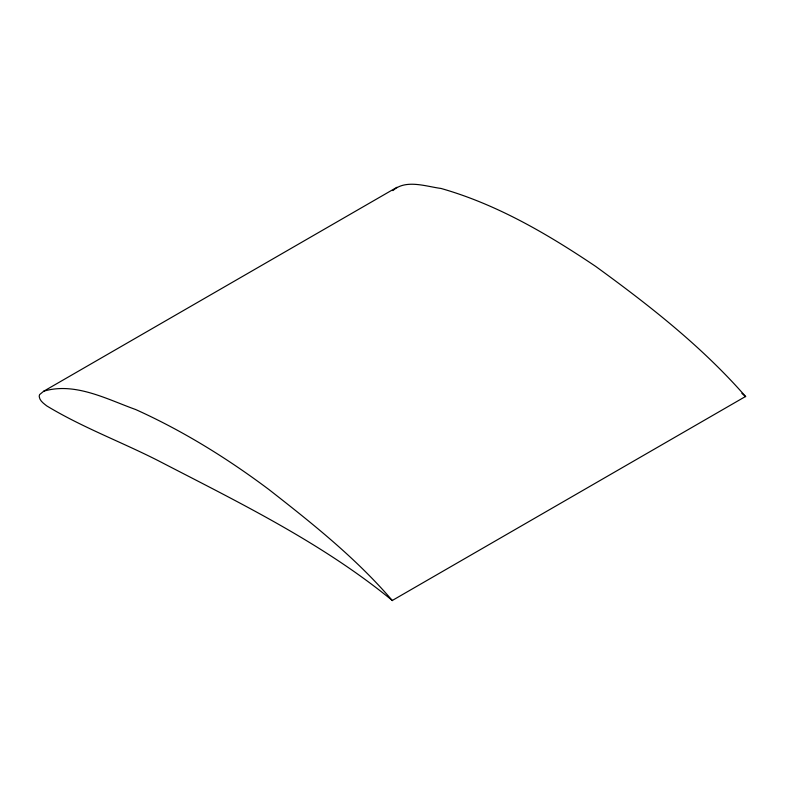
<?xml version="1.0" encoding="UTF-8"?>
<svg xmlns="http://www.w3.org/2000/svg" width="785" height="785" viewBox="0 0 785 785"><rect width="100%" height="100%" fill="white"/><g stroke="black" fill="none" stroke-linecap="round" stroke-linejoin="round"><path stroke-width="1.18" d="M392.902 190.618C405.757 178.931 426.059 186.506 440.974 188.439C496.934 204.326 547.744 234.156 595.707 266.429C649.264 305.345 702.075 346.627 745.75 396.7M396.994 187.262L43.744 391.205L39.652 394.57A7.124 4.111 60 0 0 39.25 396.71C39.76 400.87 43.783 403.539 46.786 405.923C82.307 427.423 121.528 441.965 158.462 460.795C238.974 502.498 321.987 542.827 392.5 600.643M43.744 391.205C74.879 381.853 106.946 399.231 135.677 409.534C183.091 430.926 227.522 458.479 269.088 489.663C312.587 523.664 356.253 558.38 392.274 600.486L745.534 396.484L741.874 393.354"/></g></svg>
